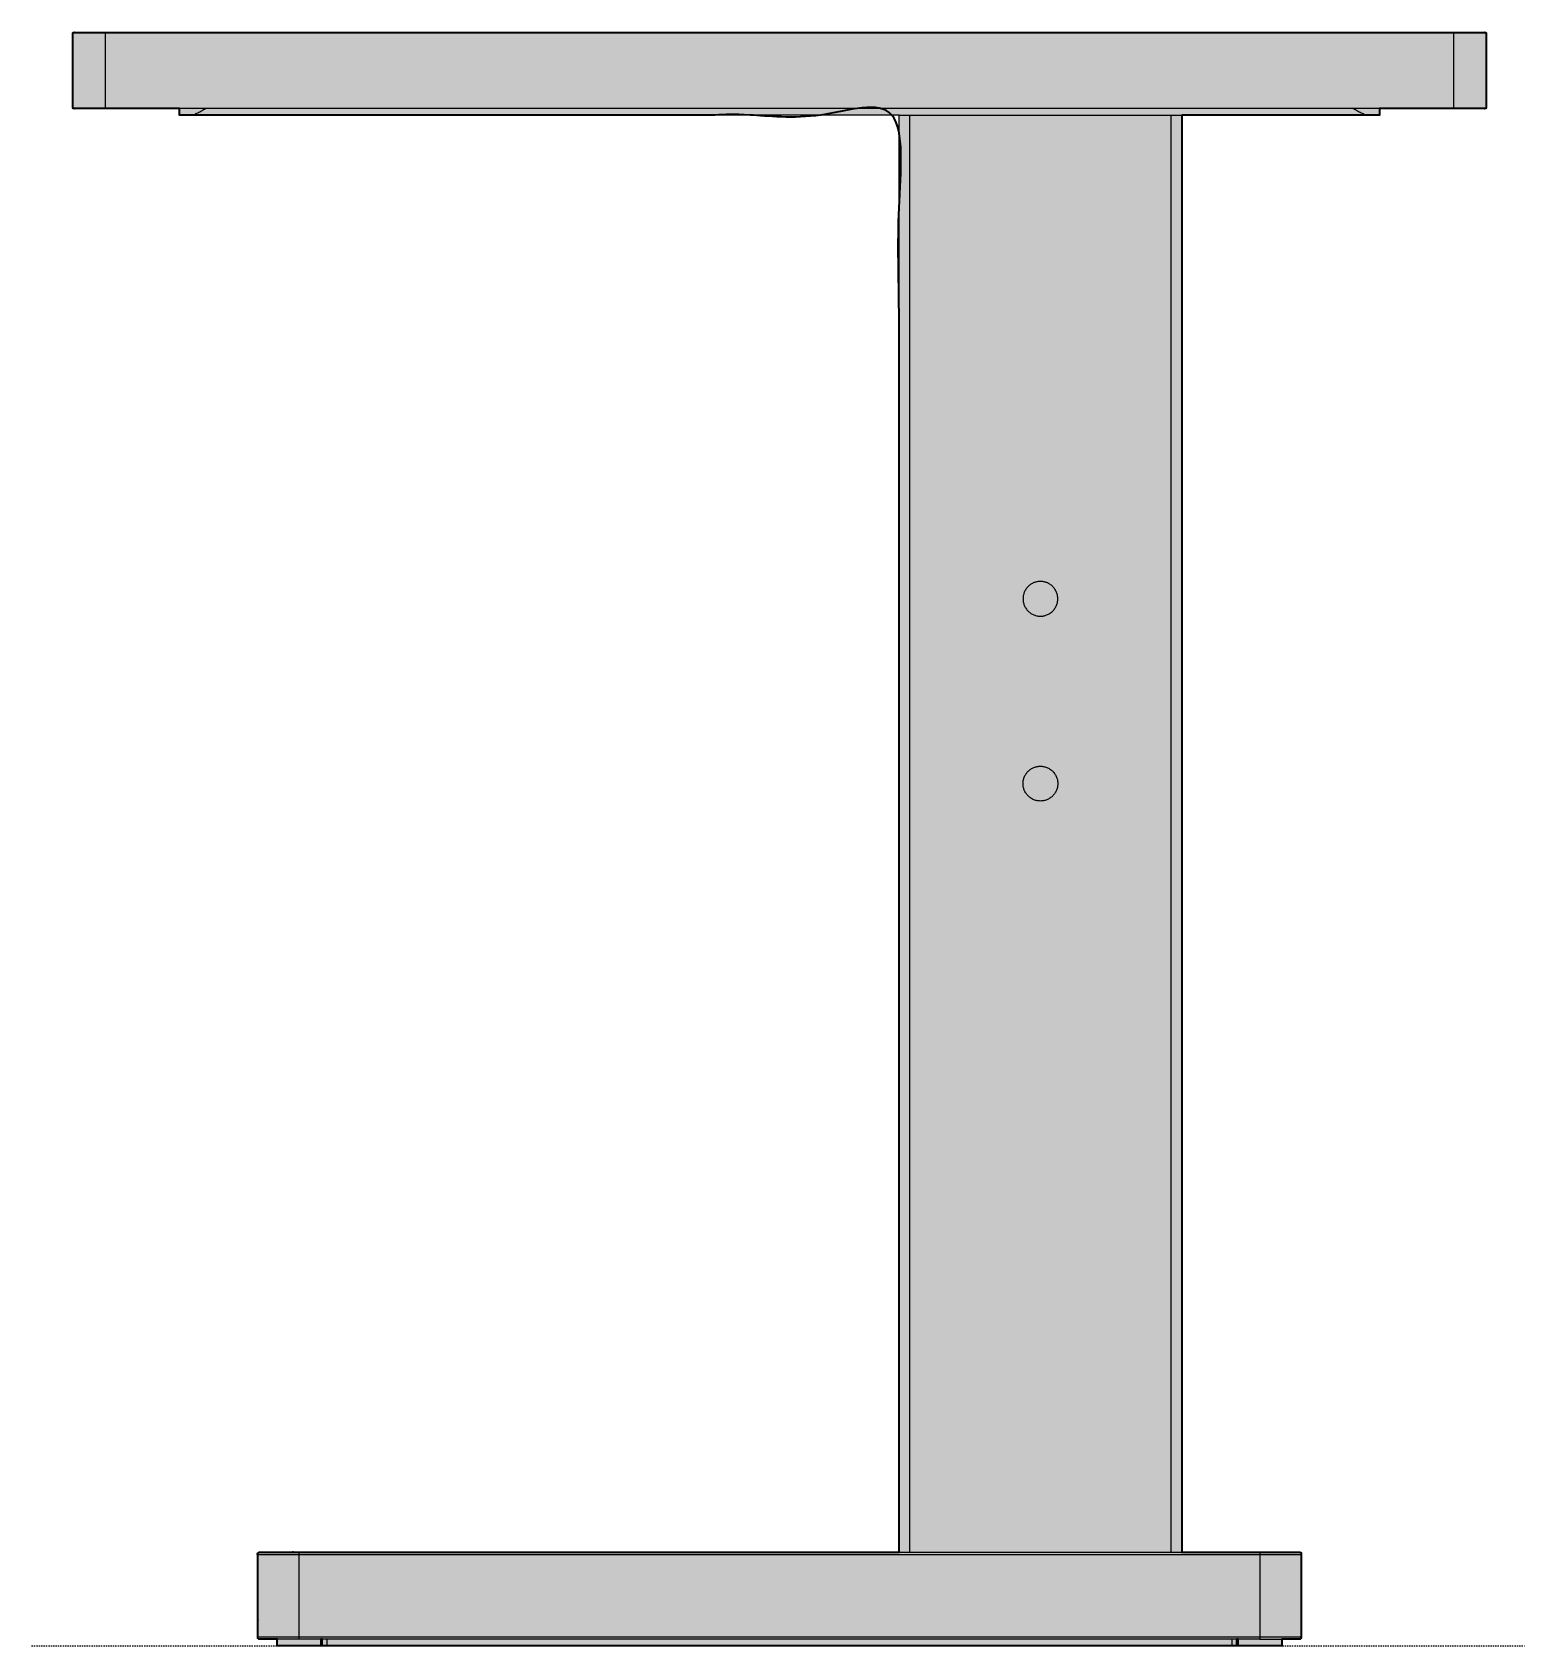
# Model space of a CAD drawing. Header units: millimetres. Extents: x 0 to 2369, y -1053 to 742.
# Drawn here: x 1682 to 2369, y 0 to 742 of the extents above; entities that cross this region are included whole.
import ezdxf

# ---------------------------------------------------------------- set-up
doc = ezdxf.new("R2010")
doc.units = ezdxf.units.MM
doc.linetypes.add('Dots', pattern=[1, 0, -1])
doc.layers.add('Blocks', color=7, linetype='Continuous')
doc.layers.add('Blocks$Fill', color=7, linetype='Continuous', true_color=0xffffff)
for name, color, linetype, lineweight, true_color in [('Blocks$Inner', 7, 'Continuous', 25, 0x007f00), ('Blocks$Outline', 7, 'Continuous', 35, 0xff3f3f), ('Groud', 7, 'Dots', 25, 0x243775)]:
    doc.layers.add(name, color=color, linetype=linetype, lineweight=lineweight, true_color=true_color)

# ---------------------------------------------------------------- blocks, each defined once
blk = doc.blocks.new('Passerelle Desk Office Desk Side')
at = {"layer": 'Blocks$Fill'}
blk.add_hatch(color=256, dxfattribs=at).paths.add_polyline_path([(33.69, 707), (18.69, 707), (18.69, 707), (18.69, 742), (18.69, 742), (33.69, 742), (653.69, 742), (668.69, 742), (668.69, 742), (668.69, 707), (668.69, 707), (653.69, 707), (619.69, 707), (619.69, 704), (619.69, 704), (614.4, 704), (614.36, 704), (528.69, 704), (528.69, 43), (528.69, 43), (564.69, 43), (582.69, 43), (582.8, 43), (582.85, 43), (582.9, 43), (582.96, 42.99), (582.98, 42.99), (583.01, 42.98), (583.04, 42.98), (583.06, 42.98), (583.09, 42.97), (583.12, 42.96), (583.14, 42.96), (583.17, 42.95), (583.19, 42.94), (583.22, 42.94), (583.24, 42.93), (583.27, 42.92), (583.29, 42.91), (583.31, 42.9), (583.32, 42.89), (583.33, 42.88), (583.35, 42.88), (583.36, 42.87), (583.37, 42.86), (583.38, 42.86), (583.39, 42.85), (583.4, 42.84), (583.41, 42.84), (583.42, 42.83), (583.43, 42.82), (583.44, 42.81), (583.45, 42.81), (583.46, 42.8), (583.46, 42.79), (583.47, 42.78), (583.48, 42.77), (583.49, 42.76), (583.5, 42.75), (583.51, 42.74), (583.51, 42.73), (583.52, 42.73), (583.53, 42.72), (583.54, 42.71), (583.54, 42.7), (583.55, 42.68), (583.56, 42.67), (583.56, 42.66), (583.57, 42.65), (583.58, 42.64), (583.58, 42.63), (583.59, 42.62), (583.6, 42.6), (583.61, 42.57), (583.62, 42.55), (583.63, 42.52), (583.64, 42.5), (583.64, 42.47), (583.65, 42.45), (583.66, 42.42), (583.66, 42.4), (583.67, 42.37), (583.67, 42.34), (583.68, 42.32), (583.68, 42.29), (583.68, 42.27), (583.69, 42.21), (583.69, 42.16), (583.69, 42.11), (583.69, 42), (583.69, 4), (583.69, 3.89), (583.69, 3.84), (583.69, 3.79), (583.68, 3.73), (583.68, 3.71), (583.68, 3.68), (583.67, 3.66), (583.67, 3.63), (583.66, 3.6), (583.66, 3.58), (583.65, 3.55), (583.64, 3.53), (583.64, 3.5), (583.63, 3.48), (583.62, 3.45), (583.61, 3.43), (583.6, 3.4), (583.59, 3.38), (583.58, 3.37), (583.58, 3.36), (583.57, 3.35), (583.56, 3.34), (583.56, 3.33), (583.55, 3.32), (583.54, 3.3), (583.54, 3.29), (583.53, 3.28), (583.52, 3.27), (583.51, 3.27), (583.51, 3.26), (583.5, 3.25), (583.49, 3.24), (583.48, 3.23), (583.47, 3.22), (583.46, 3.21), (583.46, 3.2), (583.45, 3.19), (583.44, 3.19), (583.43, 3.18), (583.42, 3.17), (583.41, 3.16), (583.4, 3.16), (583.39, 3.15), (583.38, 3.14), (583.37, 3.14), (583.36, 3.13), (583.35, 3.12), (583.33, 3.12), (583.32, 3.11), (583.31, 3.1), (583.29, 3.09), (583.27, 3.08), (583.24, 3.07), (583.22, 3.06), (583.19, 3.06), (583.17, 3.05), (583.14, 3.04), (583.12, 3.04), (583.09, 3.03), (583.06, 3.02), (583.04, 3.02), (583.01, 3.02), (582.98, 3.01), (582.96, 3.01), (582.9, 3), (582.85, 3), (582.8, 3), (574.69, 3), (574.69, 3), (574.69, 0), (574.69, 0), (554.69, 0), (554.69, 3), (553.96, 3), (553.96, 0), (553.77, 0), (551.96, 0), (135.41, 0), (133.41, 0), (133.41, 0), (133.41, 3), (132.69, 3), (132.69, 3), (132.69, 0), (132.69, 0), (112.69, 0), (112.69, 3), (104.68, 3), (104.58, 3), (104.53, 3), (104.47, 3), (104.42, 3.01), (104.39, 3.01), (104.37, 3.02), (104.34, 3.02), (104.31, 3.02), (104.29, 3.03), (104.26, 3.04), (104.24, 3.04), (104.21, 3.05), (104.18, 3.06), (104.16, 3.06), (104.14, 3.07), (104.11, 3.08), (104.09, 3.09), (104.06, 3.1), (104.05, 3.11), (104.04, 3.12), (104.03, 3.12), (104.02, 3.13), (104.01, 3.14), (104, 3.14), (103.99, 3.15), (103.98, 3.16), (103.97, 3.16), (103.96, 3.17), (103.95, 3.18), (103.94, 3.19), (103.93, 3.19), (103.92, 3.2), (103.91, 3.21), (103.9, 3.22), (103.9, 3.23), (103.89, 3.24), (103.88, 3.25), (103.87, 3.26), (103.86, 3.27), (103.86, 3.27), (103.85, 3.28), (103.84, 3.29), (103.83, 3.3), (103.83, 3.32), (103.82, 3.33), (103.81, 3.34), (103.81, 3.35), (103.8, 3.36), (103.79, 3.37), (103.79, 3.38), (103.78, 3.4), (103.77, 3.43), (103.76, 3.45), (103.75, 3.48), (103.74, 3.5), (103.73, 3.53), (103.73, 3.55), (103.72, 3.58), (103.71, 3.6), (103.71, 3.63), (103.7, 3.66), (103.7, 3.68), (103.7, 3.71), (103.69, 3.73), (103.69, 3.79), (103.69, 3.84), (103.69, 3.89), (103.68, 4), (103.68, 42), (103.69, 42.11), (103.69, 42.16), (103.69, 42.21), (103.69, 42.27), (103.7, 42.29), (103.7, 42.32), (103.7, 42.34), (103.71, 42.37), (103.71, 42.4), (103.72, 42.42), (103.73, 42.45), (103.73, 42.47), (103.74, 42.5), (103.75, 42.52), (103.76, 42.55), (103.77, 42.57), (103.78, 42.6), (103.79, 42.62), (103.79, 42.63), (103.8, 42.64), (103.81, 42.65), (103.81, 42.66), (103.82, 42.67), (103.83, 42.68), (103.83, 42.7), (103.84, 42.71), (103.85, 42.72), (103.86, 42.73), (103.86, 42.73), (103.87, 42.74), (103.88, 42.75), (103.89, 42.76), (103.9, 42.77), (103.9, 42.78), (103.91, 42.79), (103.92, 42.8), (103.93, 42.81), (103.94, 42.81), (103.95, 42.82), (103.96, 42.83), (103.97, 42.84), (103.98, 42.84), (103.99, 42.85), (104, 42.86), (104.01, 42.86), (104.02, 42.87), (104.03, 42.88), (104.04, 42.88), (104.05, 42.89), (104.06, 42.9), (104.09, 42.91), (104.11, 42.92), (104.14, 42.93), (104.16, 42.94), (104.18, 42.94), (104.21, 42.95), (104.24, 42.96), (104.26, 42.96), (104.29, 42.97), (104.31, 42.98), (104.34, 42.98), (104.37, 42.98), (104.39, 42.99), (104.42, 42.99), (104.47, 43), (104.53, 43), (104.58, 43), (122.68, 43), (398.69, 43), (398.69, 704), (73.02, 704), (72.98, 704), (71.93, 704), (67.69, 704), (67.69, 704), (67.69, 707)], flags=0)
at = {"layer": 'Blocks$Inner'}
for points in [[(33.69, 742), (18.69, 742), (18.69, 742)], [(668.69, 742), (668.69, 742), (653.69, 742)], [(18.69, 707), (18.69, 707), (33.69, 707)], [(653.69, 707), (668.69, 707), (668.69, 707)], [(523.69, 704), (528.69, 704), (528.69, 704)], [(103.68, 42), (103.68, 42), (122.68, 42)], [(564.69, 42), (583.69, 42), (583.69, 42)], [(112.69, 0), (112.69, 0), (122.69, 0)], [(122.69, 0), (132.69, 0), (132.69, 0)], [(554.69, 0), (554.69, 0), (564.69, 0)], [(564.69, 4), (583.69, 4), (583.69, 4)], [(564.69, 0), (574.69, 0), (574.69, 0)]]:
    blk.add_rational_spline(points, [1, 0.707106781187, 1], degree=2, dxfattribs=at)
for points, degree in [([(18.69, 742), (18.69, 724.5), (18.69, 707)], 2), ([(33.69, 742), (343.69, 742), (653.69, 742)], 2), ([(33.69, 707), (33.69, 724.5), (33.69, 742)], 2), ([(653.69, 742), (653.69, 724.5), (653.69, 707)], 2), ([(668.69, 707), (668.69, 724.5), (668.69, 742)], 2), ([(67.69, 707), (50.69, 707), (33.69, 707)], 2), ([(619.69, 707), (343.69, 707), (67.69, 707)], 2), ([(67.69, 707), (67.69, 705.5), (67.69, 704)], 2), ([(619.69, 704), (619.69, 705.5), (619.69, 707)], 2), ([(653.69, 707), (636.69, 707), (619.69, 707)], 2), ([(398.69, 704), (235.83, 704), (72.98, 704)], 2), ([(398.69, 43), (398.69, 373.5), (398.69, 704)], 2), ([(398.69, 704), (401.19, 704), (403.69, 704)], 2), ([(403.69, 704), (463.69, 704), (523.69, 704)], 2), ([(403.69, 43), (403.69, 373.5), (403.69, 704)], 2), ([(523.69, 704), (523.69, 373.5), (523.69, 43)], 2), ([(528.69, 704), (571.54, 704), (614.4, 704)], 2), ([(528.69, 704), (528.69, 373.5), (528.69, 43)], 2), ([(103.68, 4), (103.68, 23), (103.68, 42)], 2), ([(104.68, 43), (104.68, 43), (105.62, 43), (109.63, 43), (115.62, 43), (120.33, 43), (122.68, 43)], 3), ([(122.68, 43), (214.69, 43), (306.69, 43), (398.69, 43)], 3), ([(122.68, 42), (122.68, 23), (122.68, 4)], 2), ([(122.68, 42), (343.69, 42), (564.69, 42)], 2), ([(398.69, 43), (442.02, 43), (485.36, 43), (528.69, 43)], 3), ([(528.69, 43), (540.69, 43), (552.69, 43), (564.69, 43)], 3), ([(582.69, 43), (582.69, 43), (581.76, 43), (577.75, 43), (571.76, 43), (567.05, 43), (564.69, 43)], 3), ([(564.69, 42), (564.69, 23), (564.69, 4)], 2), ([(583.69, 4), (583.69, 23), (583.69, 42)], 2), ([(103.68, 4), (103.68, 4), (104.67, 4), (108.9, 4), (115.22, 4), (120.2, 4), (122.68, 4)], 3), ([(112.69, 3), (112.69, 1.5), (112.69, 0)], 2), ([(122.68, 4), (343.69, 4), (564.69, 4)], 2), ([(132.69, 3), (127.69, 3), (122.68, 3)], 2), ([(132.69, 0), (132.69, 1.5), (132.69, 3)], 2), ([(133.41, 3), (133.05, 3), (132.69, 3)], 2), ([(133.41, 0), (133.41, 1.5), (133.41, 3)], 2), ([(553.96, 3), (343.69, 3), (133.41, 3)], 2), ([(135.41, 3), (135.41, 1.5), (135.41, 0)], 2), ([(135.41, 0), (343.69, 0), (551.96, 0)], 2), ([(551.96, 0), (551.96, 1.5), (551.96, 3)], 2), ([(554.69, 3), (554.33, 3), (553.96, 3)], 2), ([(553.96, 3), (553.96, 1.5), (553.96, 0)], 2), ([(554.69, 3), (554.69, 1.5), (554.69, 0)], 2), ([(564.69, 3), (559.69, 3), (554.69, 3)], 2), ([(574.69, 0), (574.69, 1.5), (574.69, 3)], 2)]:
    blk.add_open_spline(points, degree=degree, dxfattribs=at)
for points, degree, knots in [([(72.98, 704), (73.2, 704), (73.43, 704.03), (73.93, 704.14), (74.19, 704.22), (74.74, 704.41), (75.02, 704.52), (75.58, 704.77), (75.87, 704.91), (76.75, 705.34), (77.34, 705.66), (78.52, 706.33), (79.11, 706.67), (79.69, 707)], 3, [90.508401, 90.508401, 90.508401, 90.508401, 91.534319, 91.534319, 92.56133, 92.56133, 93.5933, 93.5933, 94.625217, 94.625217, 96.687004, 96.687004, 98.749008, 98.749008, 98.749008, 98.749008]), ([(607.69, 707), (608.27, 706.67), (608.86, 706.33), (610.04, 705.66), (610.63, 705.34), (611.5, 704.91), (611.79, 704.77), (612.36, 704.52), (612.64, 704.41), (613.18, 704.22), (613.45, 704.14), (613.94, 704.03), (614.18, 704), (614.4, 704)], 3, [-8.240606, -8.240606, -8.240606, -8.240606, -6.1786, -6.1786, -4.116816, -4.116816, -3.08439, -3.08439, -2.052971, -2.052971, -1.025751, -1.025751, 0, 0, 0, 0]), ([(103.68, 42), (103.68, 42.17), (103.68, 42.34), (103.76, 42.71), (103.98, 42.93), (104.35, 43), (104.52, 43), (104.68, 43)], 5, [62.786658, 62.786658, 62.786658, 62.786658, 62.786658, 62.786658, 63.657047, 63.657047, 64.527435, 64.527435, 64.527435, 64.527435, 64.527435, 64.527435]), ([(122.68, 43), (122.68, 43), (122.68, 43), (122.68, 42.92), (122.68, 42.7), (122.68, 42.34), (122.68, 42.17), (122.68, 42)], 5, [28.732055, 28.732055, 28.732055, 28.732055, 28.732055, 28.732055, 29.586591, 29.586591, 30.456979, 30.456979, 30.456979, 30.456979, 30.456979, 30.456979]), ([(564.69, 43), (564.69, 43), (564.69, 43), (564.69, 42.92), (564.69, 42.7), (564.69, 42.34), (564.69, 42.17), (564.69, 42)], 5, [535.267528, 535.267528, 535.267528, 535.267528, 535.267528, 535.267528, 536.122062, 536.122062, 536.99245, 536.99245, 536.99245, 536.99245, 536.99245, 536.99245]), ([(583.69, 42), (583.69, 42.17), (583.69, 42.34), (583.62, 42.71), (583.4, 42.93), (583.03, 43), (582.86, 43), (582.69, 43)], 5, [645.206058, 645.206058, 645.206058, 645.206058, 645.206058, 645.206058, 646.076447, 646.076447, 646.946835, 646.946835, 646.946835, 646.946835, 646.946835, 646.946835]), ([(104.68, 3), (104.52, 3), (104.35, 3), (103.98, 3.07), (103.76, 3.29), (103.68, 3.66), (103.68, 3.83), (103.68, 4)], 5, [23.786658, 23.786658, 23.786658, 23.786658, 23.786658, 23.786658, 24.286658, 24.286658, 24.786658, 24.786658, 24.786658, 24.786658, 24.786658, 24.786658]), ([(112.69, 3), (111.71, 3), (108.96, 3), (105.62, 3), (104.68, 3), (104.68, 3)], 3, [22.8043029, 22.8043029, 22.8043029, 22.8043029, 23.0012587, 23.3939584, 23.7866582, 23.7866582, 23.7866582, 23.7866582]), ([(122.68, 3), (120.33, 3), (116.8, 3), (113.67, 3), (112.69, 3)], 3, [22.2158619, 22.2158619, 22.2158619, 22.2158619, 22.608562, 22.8043029, 22.8043029, 22.8043029, 22.8043029]), ([(122.68, 4), (122.68, 3.83), (122.68, 3.66), (122.68, 3.29), (122.68, 3.07), (122.68, 3), (122.68, 3), (122.68, 3)], 5, [68.456979, 68.456979, 68.456979, 68.456979, 68.456979, 68.456979, 69.327368, 69.327368, 70.197756, 70.197756, 70.197756, 70.197756, 70.197756, 70.197756]), ([(564.69, 4), (564.69, 3.83), (564.69, 3.66), (564.69, 3.29), (564.69, 3.07), (564.69, 3), (564.69, 3), (564.69, 3)], 5, [574.99245, 574.99245, 574.99245, 574.99245, 574.99245, 574.99245, 575.862838, 575.862838, 576.733227, 576.733227, 576.733227, 576.733227, 576.733227, 576.733227]), ([(564.69, 3), (567.05, 3), (570.58, 3), (573.71, 3), (574.69, 3)], 3, [576.733227, 576.733227, 576.733227, 576.733227, 583.916241, 587.508528, 587.508528, 587.508528, 587.508528]), ([(574.69, 3), (575.67, 3), (578.42, 3), (581.76, 3), (582.69, 3), (582.69, 3)], 3, [587.508528, 587.508528, 587.508528, 587.508528, 591.099254, 598.282268, 605.465282, 605.465282, 605.465282, 605.465282]), ([(582.69, 3), (582.86, 3), (583.03, 3), (583.4, 3.07), (583.62, 3.29), (583.69, 3.66), (583.69, 3.83), (583.69, 4)], 5, [605.465282, 605.465282, 605.465282, 605.465282, 605.465282, 605.465282, 606.33567, 606.33567, 607.206058, 607.206058, 607.206058, 607.206058, 607.206058, 607.206058])]:
    blk.add_open_spline(points, degree=degree, knots=knots, dxfattribs=at)
for points, weights, knots in [([(67.69, 704), (67.69, 704), (71.93, 704), (72.39, 704), (72.98, 704)], [1, 0.964763821238, 1, 0.995141797318, 1], [72.00034, 72.00034, 72.00034, 88.727613, 88.727613, 90.508401, 90.508401, 90.508401]), ([(614.4, 704), (614.99, 704), (615.44, 704), (619.69, 704), (619.69, 704)], [1, 0.995141797322, 1, 0.964763821237, 1], [913.821496, 913.821496, 913.821496, 915.602284, 915.602284, 932.329556, 932.329556, 932.329556]), ([(471.69, 481.5), (471.69, 473.5), (463.69, 473.5), (455.69, 473.5), (455.69, 481.5), (455.69, 489.5), (463.69, 489.5), (471.69, 489.5), (471.69, 481.5)], [1, 0.707106781187, 1, 0.707106781187, 1, 0.707106781187, 1, 0.707106781187, 1], [0, 0, 0, 12.566371, 12.566371, 25.132741, 25.132741, 37.699112, 37.699112, 50.265482, 50.265482, 50.265482]), ([(471.69, 396.5), (471.69, 404.5), (463.69, 404.5), (455.69, 404.5), (455.69, 396.5), (455.69, 388.5), (463.69, 388.5), (471.69, 388.5), (471.69, 396.5)], [1, 0.707106781187, 1, 0.707106781187, 1, 0.707106781187, 1, 0.707106781187, 1], [0, 0, 0, 12.566371, 12.566371, 25.132741, 25.132741, 37.699112, 37.699112, 50.265482, 50.265482, 50.265482]), ([(135.41, 0), (134.14, 0), (133.6, 0), (133.41, 0), (133.41, 0)], [1, 0.844512117352, 1, 0.938963958666, 0.925846742623], [0, 0, 0, 2.260571, 2.260571, 3.147948, 3.147948, 3.147948]), ([(553.96, 0), (553.96, 0), (553.77, 0), (553.23, 0), (551.96, 0)], [0.925846767642, 0.938964016875, 1, 0.844512117352, 1], [862.969355, 862.969355, 862.969355, 863.856731, 863.856731, 866.117303, 866.117303, 866.117303])]:
    blk.add_rational_spline(points, weights, degree=2, knots=knots, dxfattribs=at)
at = {"layer": 'Blocks$Outline'}
blk.add_lwpolyline([(551.96, 0), (135.41, 0)], dxfattribs=at)
for points, weights, degree, knots in [([(33.69, 707), (18.69, 707), (18.69, 707), (18.69, 724.5), (18.69, 742), (18.69, 742), (33.69, 742)], [1, 0.707106781187, 1, 1, 1, 0.707106781187, 1], 2, [-634.492148, -634.492148, -634.492148, -610.930203, -610.930203, -575.930203, -575.930203, -552.368258, -552.368258, -552.368258]), ([(653.69, 742), (668.69, 742), (668.69, 742), (668.69, 724.5), (668.69, 707), (668.69, 707), (653.69, 707)], [1, 0.707106781187, 1, 1, 1, 0.707106781187, 1], 2, [-137.631742, -137.631742, -137.631742, -114.069797, -114.069797, -79.069797, -79.069797, -55.507852, -55.507852, -55.507852]), ([(73.02, 704), (73.01, 704), (72.99, 704), (72.98, 704), (72.59, 704), (72.24, 704), (71.93, 704), (69.14, 704), (67.69, 704), (67.69, 704), (67.69, 705), (67.69, 706), (67.69, 707)], [0.930769230769, 0.930769230769, 0.930769230769, 0.930769230769, 0.92775465372, 0.92775465372, 0.930769230769, 0.908904730101, 0.908904730101, 0.930769230769, 0.930769230769, 0.930769230769, 0.930769230769], 3, [-90.572521, -90.572521, -90.572521, -90.572521, -90.508405, -90.508405, -90.508405, -88.727617, -88.727617, -88.727617, -72.000341, -72.000341, -72.000341, -69.00034, -69.00034, -69.00034, -69.00034]), ([(619.69, 707), (619.69, 705.5), (619.69, 704), (619.69, 704), (615.44, 704), (614.99, 704), (614.4, 704)], [1, 1, 1, 0.964763821237, 1, 0.995141797322, 1], 2, [-935.329556, -935.329556, -935.329556, -932.329556, -932.329556, -915.602284, -915.602284, -913.821496, -913.821496, -913.821496]), ([(132.69, 3), (132.69, 1.5), (132.69, 0), (132.69, 0), (122.69, 0), (112.69, 0), (112.69, 0), (112.69, 1.5), (112.69, 3)], [1, 1, 1, 0.707106781187, 1, 0.707106781187, 1, 1, 1], 2, [-108.202124, -108.202124, -108.202124, -105.202124, -105.202124, -89.49416, -89.49416, -73.786197, -73.786197, -70.786197, -70.786197, -70.786197]), ([(135.41, 0), (134.96, 0), (134.5, 0), (134.1, 0), (133.8, 0), (133.6, 0), (133.53, 0), (133.47, 0), (133.43, 0), (133.41, 0), (133.41, 0), (133.41, 0.6), (133.41, 1.2), (133.41, 1.8), (133.41, 2.4), (133.41, 3), (133.27, 3), (133.13, 3), (132.98, 3), (132.84, 3), (132.69, 3), (132.69, 3), (132.69, 3), (132.69, 3), (132.69, 3), (132.69, 3)], [1, 0.937804846941, 0.906707270411, 0.906707270411, 0.937804846941, 1, 0.975585583466, 0.955963049462, 0.941132397986, 0.93109362904, 0.925846742623, 0.925846742623, 0.925846742623, 0.925846742623, 0.925846742623, 0.925846742623, 0.925846742623, 0.925846742623, 0.925846742623, 0.925846742623, 0.925846742623, 0.925846742623, 0.925846742623, 0.925846742623, 0.925846742623, 0.925846742623], 5, [0, 0, 0, 0, 0, 0, 2.260571, 2.260571, 2.260571, 2.260571, 2.260571, 3.147948, 3.147948, 3.147948, 3.147948, 3.147948, 6.147948, 6.147948, 6.147948, 6.147948, 6.147948, 7.224616, 7.224616, 7.224616, 7.224616, 7.224616, 7.224655, 7.224655, 7.224655, 7.224655, 7.224655, 7.224655]), ([(554.69, 3), (554.69, 3), (554.33, 3), (553.96, 3), (553.96, 1.5), (553.96, 0), (553.96, 0), (553.77, 0), (553.23, 0), (551.96, 0)], [1, 1, 1, 1, 1, 1, 1.01416784039, 1.08009233812, 0.912151067398, 1.08009233812], 2, [858.8787, 858.8787, 858.8787, 858.878755, 859.969308, 859.969308, 862.969331, 862.969331, 863.856714, 863.856714, 866.117303, 866.117303, 866.117303]), ([(574.69, 3), (574.69, 1.5), (574.69, 0), (574.69, 0), (564.69, 0), (554.69, 0), (554.69, 0), (554.69, 1.5), (554.69, 3)], [1, 1, 1, 0.707106781187, 1, 0.707106781187, 1, 1, 1], 2, [-896.294627, -896.294627, -896.294627, -893.294627, -893.294627, -877.586663, -877.586663, -861.8787, -861.8787, -858.8787, -858.8787, -858.8787])]:
    blk.add_rational_spline(points, weights, degree=degree, knots=knots, dxfattribs=at)
for points, degree in [([(33.69, 742), (343.69, 742), (653.69, 742)], 2), ([(67.69, 707), (50.69, 707), (33.69, 707)], 2), ([(614.36, 704), (571.52, 704), (528.69, 704)], 2), ([(528.69, 704), (528.69, 373.5), (528.69, 43)], 2), ([(614.4, 704), (614.38, 704), (614.37, 704), (614.36, 704)], 3)]:
    blk.add_open_spline(points, degree=degree, dxfattribs=at)
for points, degree, knots in [([(398.69, 43), (398.69, 373.5), (398.69, 704), (235.85, 704), (73.02, 704)], 2, [276.003958, 276.003958, 276.003958, 937.003958, 937.003958, 1411.845916, 1411.845916, 1411.845916]), ([(653.69, 707), (636.69, 707), (619.69, 707), (619.69, 707), (619.69, 707)], 2, [-102.631742, -102.631742, -102.631742, -68.631951, -68.631951, -68.631898, -68.631898, -68.631898]), ([(112.69, 3), (112.69, 3), (112.1, 3), (111.53, 3), (110.98, 3), (109.41, 3), (108.06, 3), (107.27, 3), (105.92, 3), (105.1, 3), (104.82, 3), (104.68, 3), (104.68, 3), (104.52, 3), (104.35, 3), (103.98, 3.07), (103.76, 3.29), (103.68, 3.66), (103.68, 3.83), (103.68, 4), (103.68, 11.6), (103.68, 19.2), (103.68, 26.8), (103.68, 34.4), (103.68, 42), (103.68, 42.17), (103.68, 42.34), (103.76, 42.71), (103.98, 42.93), (104.35, 43), (104.52, 43), (104.68, 43), (104.68, 43), (104.82, 43), (105.1, 43), (105.92, 43), (107.27, 43), (108.06, 43), (109.86, 43), (112.05, 43), (113.24, 43), (115.74, 43), (118.46, 43), (119.86, 43), (121.27, 43), (122.68, 43), (177.89, 43), (233.09, 43), (288.29, 43), (343.49, 43), (398.69, 43)], 5, [22.804303, 22.804303, 22.804303, 22.804303, 22.804303, 22.804303, 22.804304, 23.001258, 23.001258, 23.001258, 23.393958, 23.393958, 23.393958, 23.786657, 23.786657, 23.786657, 23.786657, 23.786657, 24.286657, 24.286657, 24.786657, 24.786657, 24.786657, 24.786657, 24.786657, 62.786657, 62.786657, 62.786657, 62.786657, 62.786657, 63.657046, 63.657046, 64.527434, 64.527434, 64.527434, 64.527434, 64.527434, 71.710448, 71.710448, 71.710448, 78.893462, 78.893462, 78.893462, 86.076475, 86.076475, 86.076475, 93.259489, 93.259489, 93.259489, 93.259489, 93.259489, 369.263391, 369.263391, 369.263391, 369.263391, 369.263391, 369.263391]), ([(528.69, 43), (528.69, 43), (528.69, 43), (528.69, 43), (528.69, 43), (528.69, 43), (535.89, 43), (543.09, 43), (550.29, 43), (557.49, 43), (564.69, 43)], 5, [499.263782, 499.263782, 499.263782, 499.263782, 499.263782, 499.263782, 499.263873, 499.263873, 499.263873, 499.263873, 499.263873, 535.267528, 535.267528, 535.267528, 535.267528, 535.267528, 535.267528]), ([(564.69, 43), (566.11, 43), (567.52, 43), (568.92, 43), (571.63, 43), (574.14, 43), (575.32, 43), (577.52, 43), (579.32, 43), (580.11, 43), (581.45, 43), (582.27, 43), (582.55, 43), (582.69, 43), (582.69, 43), (582.86, 43), (583.03, 43), (583.4, 42.93), (583.62, 42.71), (583.69, 42.34), (583.69, 42.17), (583.69, 42), (583.69, 34.4), (583.69, 26.8), (583.69, 19.2), (583.69, 11.6), (583.69, 4), (583.69, 3.83), (583.69, 3.66), (583.62, 3.29), (583.4, 3.07), (583.03, 3), (582.86, 3), (582.69, 3), (582.69, 3), (582.55, 3), (582.27, 3), (581.45, 3), (580.11, 3), (579.32, 3), (577.97, 3), (576.4, 3), (575.85, 3), (575.28, 3), (574.69, 3), (574.69, 3), (574.69, 3), (574.69, 3), (574.69, 3), (574.69, 3)], 5, [-675.67889, -675.67889, -675.67889, -675.67889, -675.67889, -675.67889, -668.495876, -668.495876, -668.495876, -661.312862, -661.312862, -661.312862, -654.129849, -654.129849, -654.129849, -646.946835, -646.946835, -646.946835, -646.946835, -646.946835, -646.076447, -646.076447, -645.206058, -645.206058, -645.206058, -645.206058, -645.206058, -607.206058, -607.206058, -607.206058, -607.206058, -607.206058, -606.33567, -606.33567, -605.465282, -605.465282, -605.465282, -605.465282, -605.465282, -598.282268, -598.282268, -598.282268, -591.099254, -591.099254, -591.099254, -587.508528, -587.508528, -587.508528, -587.508528, -587.508528, -587.50826, -587.50826, -587.50826, -587.50826, -587.50826, -587.50826])]:
    blk.add_open_spline(points, degree=degree, knots=knots, dxfattribs=at)

msp = doc.modelspace()

# ---------------------------------------------------------------- linework, layer by layer
at = {"layer": 'Groud'}
msp.add_lwpolyline([(1681.72, 0), (2369.1, 0)], dxfattribs=at)

# ---------------------------------------------------------------- block references
at = {"layer": 'Blocks'}
msp.add_blockref('Passerelle Desk Office Desk Side', (1681.72, 0), dxfattribs=at)

doc.saveas('drawing.dxf')
